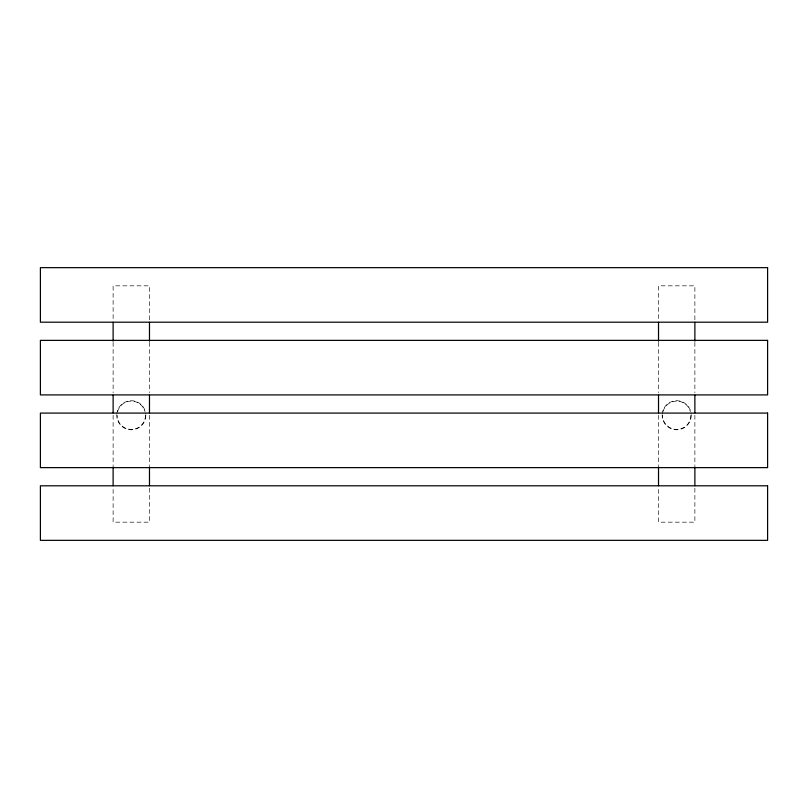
<?xml version="1.0" encoding="UTF-8"?>
<svg xmlns="http://www.w3.org/2000/svg" width="808" height="808" viewBox="0 0 808 808"><rect width="100%" height="100%" fill="white"/><g stroke="black" fill="none" stroke-linecap="round" stroke-linejoin="round"><path stroke-width="0.61" stroke-dasharray="4.04 3.03" d="M694.88 319.776L694.88 285.83L658.52 285.83L658.52 319.776M694.88 342.4L694.88 392.688M694.88 415.312L694.88 465.6M694.88 488.224L694.88 522.17L658.52 522.17L658.52 488.224M658.52 342.4L658.52 392.688M658.52 415.312L658.52 465.6M149.48 319.776L149.48 285.83L113.12 285.83L113.12 319.776M149.48 342.4L149.48 392.688M149.48 415.312L149.48 465.6M149.48 488.224L149.48 522.17L113.12 522.17L113.12 488.224M113.12 342.4L113.12 392.688M113.12 415.312L113.12 465.6M690.88 415.261A14.18 14.18 0 0 1 676.7 429.442A14.18 14.18 0 0 1 662.52 415.261M663.004 411.595A14.18 14.18 0 0 1 690.396 411.595M691.244 415.261A14.544 14.544 0 0 1 676.7 429.805A14.544 14.544 0 0 1 662.156 415.261M662.186 414.322A14.544 14.544 0 0 1 676.7 400.718A14.544 14.544 0 0 1 691.214 414.322M145.48 415.261A14.18 14.18 0 0 1 131.3 429.442A14.18 14.18 0 0 1 117.12 415.261M117.604 411.595A14.18 14.18 0 0 1 144.996 411.595M145.844 415.261A14.544 14.544 0 0 1 131.3 429.805A14.544 14.544 0 0 1 116.756 415.261M116.786 414.322A14.544 14.544 0 0 1 131.3 400.718A14.544 14.544 0 0 1 145.814 414.322"/><path stroke-width="1.21" d="M694.88 322.291L694.88 341.148M694.88 395.203L694.88 412.797M694.88 466.852L694.88 485.709M658.52 322.291L658.52 341.148M658.52 395.203L658.52 412.797M658.52 466.852L658.52 485.709M149.48 322.291L149.48 341.148M149.48 395.203L149.48 412.797M149.48 466.852L149.48 485.709M113.12 322.291L113.12 341.148M113.12 395.203L113.12 412.797M113.12 466.852L113.12 485.709M767.6 267.65L40.4 267.65L40.4 322.19L767.6 322.19L767.6 267.65M767.6 340.37L40.4 340.37L40.4 394.91L767.6 394.91L767.6 340.37M767.6 413.09L40.4 413.09L40.4 467.63L767.6 467.63L767.6 413.09M767.6 485.81L40.4 485.81L40.4 540.35L767.6 540.35L767.6 485.81"/></g></svg>
